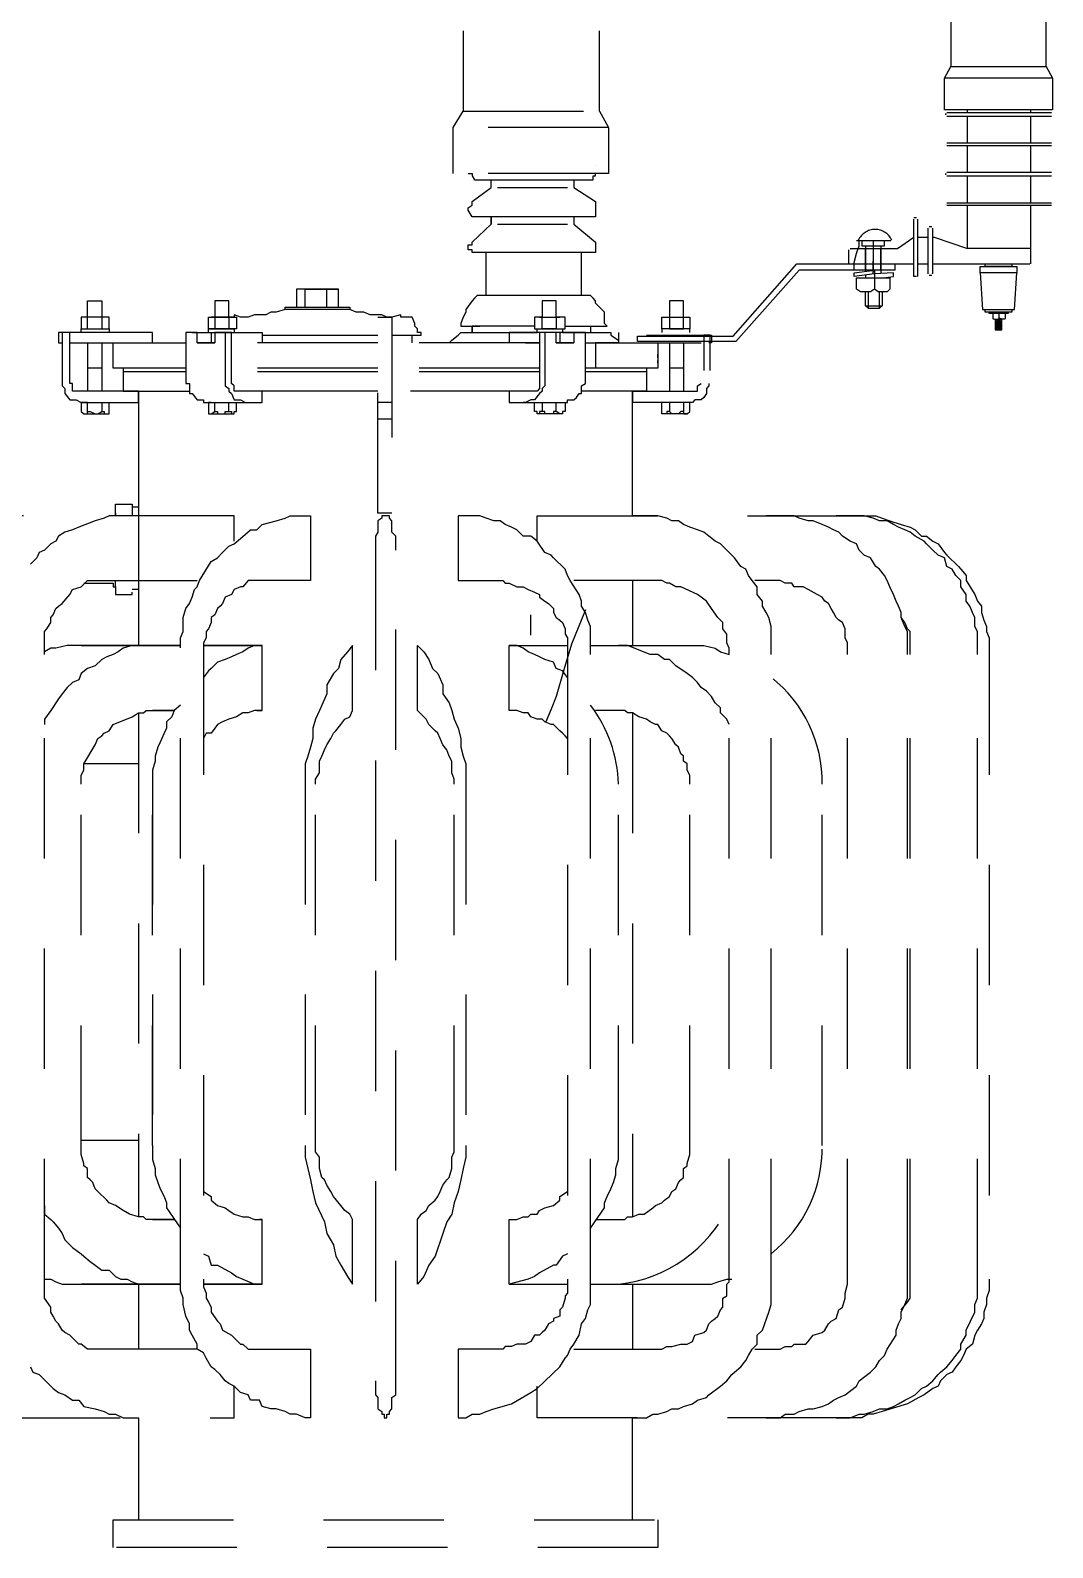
# Model space of a CAD drawing. Header units: metres. Extents: x 3162.2 to 3239.3, y 1435.1 to 1475.8.
# Drawn here: x 3188.822 to 3190.521, y 1465.13 to 1467.654 of the extents above; entities that cross this region are included whole.
import ezdxf

# ---------------------------------------------------------------- set-up
doc = ezdxf.new("R2010")
doc.units = ezdxf.units.M
doc.linetypes.add('CONTORNO_QUADRO_T', pattern=[0.35, 0.2, -0.15])
doc.layers.add('PDF29_Geometry', color=7, linetype='Continuous')

msp = doc.modelspace()

# ---------------------------------------------------------------- linework, layer by layer
at = {"layer": 'PDF29_Geometry', "linetype": 'CONTORNO_QUADRO_T', "lineweight": 25}
for points in [[(3190.3521, 1467.6869), (3190.3521, 1467.5937), (3190.5108, 1467.5937), (3190.5108, 1467.6869)], [(3189.5414, 1467.653), (3189.5414, 1467.5197), (3189.7679, 1467.5197), (3189.7679, 1467.653)], [(3190.5108, 1467.5937), (3190.5214, 1467.5747), (3190.5214, 1467.5218), (3190.3415, 1467.5218), (3190.3415, 1467.5747), (3190.3521, 1467.5937)], [(3190.5214, 1467.5747), (3190.3415, 1467.5747)], [(3189.7679, 1467.5197), (3189.7827, 1467.4921), (3189.7827, 1467.4159), (3189.5245, 1467.4159), (3189.5245, 1467.4921), (3189.5414, 1467.5197)], [(3190.3436, 1467.5133), (3190.3436, 1467.5154)], [(3190.3457, 1467.5175), (3190.5193, 1467.5175)], [(3190.3457, 1467.5154), (3190.3457, 1467.5154)], [(3190.3457, 1467.5133), (3190.3457, 1467.5133)], [(3190.3457, 1467.5112), (3190.5193, 1467.5112)], [(3190.3796, 1467.5175), (3190.3796, 1467.5218)], [(3190.3796, 1467.4667), (3190.3796, 1467.5112)], [(3190.4854, 1467.5175), (3190.4854, 1467.5218)], [(3190.4854, 1467.4667), (3190.4854, 1467.5112)], [(3189.7827, 1467.4921), (3189.5245, 1467.4921)], [(3190.3436, 1467.4646), (3190.3436, 1467.4646)], [(3190.3457, 1467.4667), (3190.5193, 1467.4667)], [(3190.3457, 1467.4646), (3190.3457, 1467.4646)], [(3190.3457, 1467.4625), (3190.5193, 1467.4625)], [(3190.3796, 1467.4181), (3190.3796, 1467.4625)], [(3190.4854, 1467.4181), (3190.4854, 1467.4625)], [(3189.7615, 1467.4286), (3189.7615, 1467.4286)], [(3189.5499, 1467.4159), (3189.5562, 1467.4159), (3189.5562, 1467.4117), (3189.5604, 1467.4054), (3189.7531, 1467.4054), (3189.7573, 1467.4054), (3189.7573, 1467.4117), (3189.7615, 1467.4117), (3189.7615, 1467.4159)], [(3189.7255, 1467.4054), (3189.7255, 1467.3927), (3189.7615, 1467.3694), (3189.7615, 1467.363), (3189.7615, 1467.3503), (3189.7615, 1467.344), (3189.7531, 1467.344), (3189.5604, 1467.344), (3189.5562, 1467.344), (3189.5499, 1467.3546), (3189.5499, 1467.3588), (3189.5562, 1467.363), (3189.5562, 1467.3694), (3189.588, 1467.3927), (3189.588, 1467.4054)], [(3190.3436, 1467.4138), (3190.3436, 1467.4159)], [(3190.3457, 1467.4181), (3190.5193, 1467.4181)], [(3190.3457, 1467.4159), (3190.3457, 1467.4159)], [(3190.3457, 1467.4138), (3190.3457, 1467.4138)], [(3190.3457, 1467.4117), (3190.5193, 1467.4117)], [(3190.3796, 1467.3673), (3190.3796, 1467.4117)], [(3190.4854, 1467.3673), (3190.4854, 1467.4117)], [(3189.5985, 1467.3927), (3189.715, 1467.3927)], [(3190.3436, 1467.3651), (3190.3436, 1467.3651)], [(3190.3457, 1467.3673), (3190.5193, 1467.3673)], [(3190.3457, 1467.3651), (3190.3457, 1467.3651)], [(3190.3457, 1467.363), (3190.5193, 1467.363)], [(3190.4854, 1467.2911), (3190.3796, 1467.2911), (3190.3796, 1467.363)], [(3190.4854, 1467.2657), (3190.4854, 1467.363)], [(3189.7255, 1467.344), (3189.7255, 1467.3313), (3189.7615, 1467.3016), (3189.7615, 1467.2889), (3189.7615, 1467.2847), (3189.7573, 1467.2847), (3189.7531, 1467.2847), (3189.5604, 1467.2847), (3189.5562, 1467.2847), (3189.5562, 1467.2889), (3189.5499, 1467.2889), (3189.5499, 1467.2974), (3189.5562, 1467.2974), (3189.5562, 1467.3016), (3189.588, 1467.3313), (3189.588, 1467.344), (3189.588, 1467.3313)], [(3189.5985, 1467.3313), (3189.715, 1467.3313)], [(3190.2949, 1467.3419), (3190.2907, 1467.3419)], [(3190.2949, 1467.2445), (3190.2907, 1467.2445), (3190.2907, 1467.3397)], [(3190.2949, 1467.3397), (3190.2949, 1467.3397)], [(3190.297, 1467.2445), (3190.297, 1467.3397)], [(3190.314, 1467.3249), (3190.314, 1467.2487)], [(3190.3203, 1467.327), (3190.3161, 1467.327)], [(3190.3161, 1467.3249), (3190.3161, 1467.3249)], [(3190.3203, 1467.3249), (3190.3203, 1467.3249)], [(3190.3224, 1467.2487), (3190.3224, 1467.3249)], [(3190.1849, 1467.2911), (3190.2632, 1467.2911), (3190.2907, 1467.3101)], [(3190.1912, 1467.2551), (3190.1912, 1467.2678), (3190.1954, 1467.2826), (3190.1997, 1467.2953), (3190.1997, 1467.3038)], [(3190.2526, 1467.3038), (3190.1954, 1467.3038)], [(3190.2039, 1467.3038), (3190.2039, 1467.2953), (3190.242, 1467.2953), (3190.242, 1467.3038)], [(3190.2103, 1467.2953), (3190.2103, 1467.253)], [(3190.223, 1467.3038), (3190.223, 1467.253)], [(3190.2357, 1467.2953), (3190.2357, 1467.2508)], [(3190.297, 1467.3101), (3190.314, 1467.3101)], [(3190.3224, 1467.3101), (3190.3245, 1467.3101), (3190.3796, 1467.2911)], [(3189.5795, 1467.2127), (3189.5795, 1467.2847)], [(3189.7382, 1467.2127), (3189.7382, 1467.2847)], [(3190.1827, 1467.2657), (3190.1827, 1467.2889)], [(3190.1849, 1467.2889), (3190.1849, 1467.2889)], [(3190.2103, 1467.2551), (3190.2103, 1467.2657), (3190.2103, 1467.2911)], [(3190.223, 1467.2487), (3190.223, 1467.2699)], [(3190.2357, 1467.2551), (3190.2357, 1467.2657), (3190.2357, 1467.2911)], [(3190.2632, 1467.2932), (3190.2632, 1467.2932)], [(3190.1849, 1467.2657), (3190.2907, 1467.2657)], [(3190.1849, 1467.2657), (3190.1849, 1467.2657)], [(3190.2103, 1467.2466), (3190.2103, 1467.2424)], [(3190.2399, 1467.2424), (3190.2568, 1467.2445), (3190.2568, 1467.2508), (3190.2251, 1467.2487), (3190.2251, 1467.2424), (3190.2251, 1467.2233)], [(3190.297, 1467.2657), (3190.314, 1467.2657)], [(3190.3161, 1467.2487), (3190.3161, 1467.2487)], [(3190.3161, 1467.2466), (3190.3203, 1467.2466)], [(3190.3203, 1467.2487), (3190.3203, 1467.2487)], [(3190.3224, 1467.2657), (3190.4833, 1467.2657)], [(3190.4007, 1467.2508), (3190.405, 1467.1895), (3190.4579, 1467.1895), (3190.4621, 1467.2508)], [(3190.4833, 1467.2657), (3190.4833, 1467.2657)], [(3189.2789, 1467.1937), (3189.2789, 1467.2233), (3189.2683, 1467.2233), (3189.2641, 1467.2233), (3189.2641, 1467.1937)], [(3189.334, 1467.1937), (3189.334, 1467.2233), (3189.3297, 1467.2233), (3189.2683, 1467.2233), (3189.2641, 1467.2233)], [(3189.2789, 1467.2233), (3189.2832, 1467.2233), (3189.2916, 1467.2233), (3189.3064, 1467.2233), (3189.3149, 1467.2233), (3189.3213, 1467.2233), (3189.3297, 1467.2233), (3189.334, 1467.2233)], [(3189.3149, 1467.1937), (3189.3149, 1467.2233)], [(3190.2949, 1467.2445), (3190.2949, 1467.2445)], [(3189.1519, 1467.1768), (3189.1519, 1467.2043), (3189.1286, 1467.2043), (3189.1286, 1467.1768), (3189.1286, 1467.1577)], [(3189.7107, 1467.1619), (3189.7806, 1467.1619), (3189.7763, 1467.1662), (3189.7763, 1467.1768), (3189.7763, 1467.1852), (3189.7721, 1467.1895), (3189.7615, 1467.2), (3189.7615, 1467.2043), (3189.7573, 1467.2085), (3189.7531, 1467.2127), (3189.5647, 1467.2127), (3189.5604, 1467.2085), (3189.5562, 1467.2043), (3189.5456, 1467.1895), (3189.5456, 1467.1852), (3189.5414, 1467.1768), (3189.5372, 1467.1662), (3189.5372, 1467.1619), (3189.5689, 1467.1619), (3189.5604, 1467.1619)], [(3190.2145, 1467.2191), (3190.2145, 1467.1916), (3190.2103, 1467.1958), (3190.2103, 1467.2191)], [(3190.2103, 1467.1958), (3190.2378, 1467.1958)], [(3190.2378, 1467.2191), (3190.2378, 1467.1958), (3190.2335, 1467.1916), (3190.2335, 1467.2191)], [(3188.9064, 1467.1514), (3188.9064, 1467.1577), (3188.917, 1467.1577), (3188.9403, 1467.1577), (3188.953, 1467.1577), (3188.953, 1467.1768), (3188.9403, 1467.1768), (3188.9403, 1467.1577)], [(3188.917, 1467.1577), (3188.917, 1467.1768), (3188.9064, 1467.1768), (3188.9064, 1467.1577), (3188.953, 1467.1577), (3188.953, 1467.1514)], [(3188.9487, 1467.1768), (3188.9106, 1467.1768)], [(3189.1181, 1467.1514), (3189.1181, 1467.1577), (3189.1181, 1467.1768), (3189.1286, 1467.1768), (3189.1519, 1467.1768), (3189.1519, 1467.1577), (3189.1286, 1467.1577), (3189.1181, 1467.1577), (3189.1604, 1467.1577), (3189.1604, 1467.1514)], [(3189.1604, 1467.1768), (3189.1223, 1467.1768)], [(3189.2451, 1467.1895), (3189.2451, 1467.1937), (3189.353, 1467.1937), (3189.353, 1467.1895), (3189.2451, 1467.1895), (3189.2302, 1467.1852), (3189.2218, 1467.1852), (3189.2133, 1467.181), (3189.1943, 1467.181), (3189.1837, 1467.1768), (3189.171, 1467.1768), (3189.1604, 1467.181), (3189.1604, 1467.1768), (3189.1519, 1467.1768), (3189.1646, 1467.1768), (3189.1646, 1467.1577), (3189.1519, 1467.1577)], [(3189.4229, 1467.1471), (3189.4715, 1467.1471), (3189.4715, 1467.1514), (3189.4652, 1467.1514), (3189.4652, 1467.1577), (3189.461, 1467.1619), (3189.461, 1467.1662), (3189.4567, 1467.1768), (3189.4525, 1467.1768), (3189.4483, 1467.1768), (3189.4377, 1467.1768), (3189.4377, 1467.181), (3189.4229, 1467.1768), (3189.4144, 1467.1768), (3189.4059, 1467.181), (3189.3869, 1467.181), (3189.3763, 1467.1852), (3189.3636, 1467.1852), (3189.353, 1467.1895)], [(3189.6959, 1467.1577), (3189.7107, 1467.1577), (3189.7107, 1467.1768), (3189.6959, 1467.1768), (3189.6959, 1467.1577), (3189.6726, 1467.1577), (3189.6726, 1467.1768), (3189.6599, 1467.1768), (3189.6599, 1467.1577), (3189.6726, 1467.1577)], [(3189.6684, 1467.1768), (3189.7023, 1467.1768)], [(3189.8758, 1467.1768), (3189.9139, 1467.1768)], [(3190.2145, 1467.1916), (3190.2335, 1467.1916)], [(3190.4261, 1467.1704), (3190.4367, 1467.1704)], [(3190.4283, 1467.1725), (3190.4346, 1467.1725)], [(3189.0016, 1467.054), (3188.9064, 1467.054), (3188.9022, 1467.054), (3188.8979, 1467.054), (3188.8916, 1467.054), (3188.8916, 1467.0582), (3188.8916, 1467.0625), (3188.8916, 1467.0667), (3188.8873, 1467.0667), (3188.8873, 1467.1514), (3188.8746, 1467.1514), (3188.8746, 1467.0667), (3188.8746, 1467.0625), (3188.8789, 1467.0582), (3188.8789, 1467.054), (3188.8789, 1467.0498), (3188.8873, 1467.0392), (3188.8916, 1467.0392), (3188.8979, 1467.0392), (3188.9064, 1467.0349), (3189.0016, 1467.0349), (3189.0016, 1467.054), (3189.0016, 1466.8466), (3188.9762, 1466.8466), (3188.9635, 1466.8466), (3188.953, 1466.8466), (3188.9445, 1466.8423), (3188.9297, 1466.8381), (3188.9022, 1466.8275), (3188.8916, 1466.8233), (3188.8789, 1466.819), (3188.8683, 1466.8127), (3188.8641, 1466.8042), (3188.8556, 1466.8), (3188.845, 1466.7894), (3188.8365, 1466.7852), (3188.8323, 1466.7767), (3188.8217, 1466.7661)], [(3188.8873, 1467.1344), (3189.0249, 1467.1344), (3189.0249, 1467.1514), (3188.8683, 1467.1514), (3188.8683, 1467.1344), (3188.8746, 1467.1344)], [(3189.0905, 1467.1514), (3189.207, 1467.1514), (3189.207, 1467.1344)], [(3189.0905, 1467.1514), (3189.0905, 1467.1514)], [(3189.1223, 1467.1514), (3189.1223, 1467.1344)], [(3189.1456, 1467.1514), (3189.1456, 1467.0667), (3189.1456, 1467.0625), (3189.1519, 1467.0582), (3189.1519, 1467.054), (3189.1562, 1467.0498), (3189.1604, 1467.0392), (3189.1646, 1467.0392), (3189.171, 1467.0392), (3189.1794, 1467.0349), (3189.1837, 1467.0349)], [(3189.207, 1467.1471), (3189.3996, 1467.1471)], [(3189.4567, 1467.1344), (3189.4567, 1467.1471)], [(3189.6218, 1467.1344), (3189.5181, 1467.1344), (3189.5223, 1467.1387), (3189.5329, 1467.1471), (3189.5372, 1467.1514), (3189.5414, 1467.1514), (3189.6599, 1467.1514), (3189.6642, 1467.1514), (3189.6642, 1467.1577), (3189.7065, 1467.1577), (3189.7065, 1467.1514), (3189.7763, 1467.1514), (3189.7806, 1467.1514), (3189.7869, 1467.1514), (3189.7869, 1467.1471), (3189.7996, 1467.1387), (3189.7996, 1467.1344), (3189.7615, 1467.1344), (3189.7615, 1467.0921)], [(3189.5562, 1467.1514), (3189.5562, 1467.1619), (3189.5562, 1467.1514)], [(3189.6599, 1467.1619), (3189.5562, 1467.1619)], [(3189.6959, 1467.1344), (3189.6959, 1467.1514), (3189.6684, 1467.1514), (3189.6684, 1467.0667), (3189.6684, 1467.0582), (3189.6642, 1467.054), (3189.6599, 1467.054), (3189.6493, 1467.054), (3189.6176, 1467.054), (3189.6176, 1467.0349), (3189.7107, 1467.0349), (3189.7107, 1467.0201), (3189.7065, 1467.0201), (3189.7065, 1467.0159), (3189.7023, 1467.0159), (3189.6959, 1467.0201), (3189.6959, 1467.0349)], [(3189.734, 1467.1514), (3189.6176, 1467.1514), (3189.6176, 1467.1344)], [(3189.6769, 1467.1514), (3189.6769, 1467.0667), (3189.6769, 1467.0625), (3189.6726, 1467.0582), (3189.6726, 1467.054), (3189.6684, 1467.0498), (3189.6599, 1467.0392), (3189.6536, 1467.0392), (3189.6451, 1467.0349), (3189.6409, 1467.0349)], [(3189.6599, 1467.1619), (3189.6599, 1467.1619)], [(3189.7023, 1467.0349), (3189.7107, 1467.0349), (3189.715, 1467.0349), (3189.715, 1467.0392), (3189.7255, 1467.0392), (3189.7298, 1467.0434), (3189.734, 1467.0498), (3189.7382, 1467.0498), (3189.7382, 1467.054), (3189.7382, 1467.0582), (3189.7382, 1467.0625), (3189.7446, 1467.0667), (3189.7446, 1467.1514), (3189.7255, 1467.1514), (3189.7255, 1467.1344)], [(3189.7023, 1467.1514), (3189.7023, 1467.1344)], [(3189.7531, 1467.1619), (3189.7531, 1467.1514)], [(3189.7996, 1467.1514), (3189.7996, 1467.1344), (3189.9372, 1467.1344)], [(3189.8462, 1467.1471), (3189.9541, 1467.1471), (3189.9541, 1467.1344), (3189.9499, 1467.1344)], [(3189.8843, 1467.1577), (3189.8716, 1467.1577), (3189.8716, 1467.1514)], [(3189.9182, 1467.1514), (3189.9182, 1467.1577), (3189.9076, 1467.1577)], [(3189.952, 1467.0879), (3189.952, 1467.1471), (3189.9414, 1467.1471), (3189.9414, 1467.0879)], [(3190.4261, 1467.1683), (3190.4367, 1467.1683)], [(3190.4261, 1467.1662), (3190.4367, 1467.1662)], [(3190.4261, 1467.1641), (3190.4367, 1467.1641)], [(3190.4367, 1467.1619), (3190.4261, 1467.1619), (3190.4367, 1467.1619)], [(3190.4261, 1467.1598), (3190.4367, 1467.1598)], [(3190.4261, 1467.1577), (3190.4367, 1467.1577)], [(3188.917, 1467.1344), (3188.917, 1467.054)], [(3188.9403, 1467.1344), (3188.9403, 1467.054)], [(3189.08, 1467.0921), (3188.9593, 1467.0921), (3188.9593, 1467.1344), (3189.08, 1467.1344)], [(3189.3996, 1467.1344), (3189.1562, 1467.1344)], [(3189.6451, 1467.1344), (3189.6684, 1467.1344), (3189.6451, 1467.1344), (3189.6684, 1467.1344), (3189.4229, 1467.1344)], [(3189.7446, 1467.1344), (3189.8652, 1467.1344), (3189.8652, 1467.0921), (3189.7446, 1467.0921)], [(3189.8652, 1467.1238), (3189.8652, 1467.0921)], [(3189.8652, 1467.1238), (3189.8652, 1467.1238)], [(3189.8843, 1467.1344), (3189.8843, 1467.054)], [(3189.9076, 1467.1344), (3189.9076, 1467.054)], [(3189.8652, 1467.109), (3189.8652, 1467.1154)], [(3189.8652, 1467.1006), (3189.8652, 1467.1048)], [(3188.9403, 1467.0921), (3188.917, 1467.0921)], [(3188.9762, 1467.0921), (3188.9762, 1467.054), (3189.0863, 1467.054)], [(3189.08, 1467.0857), (3188.9762, 1467.0857)], [(3189.3996, 1467.0921), (3189.1562, 1467.0921)], [(3189.3996, 1467.0857), (3189.1562, 1467.0857)], [(3189.6684, 1467.0921), (3189.4229, 1467.0921)], [(3189.6684, 1467.0857), (3189.4229, 1467.0857)], [(3189.8462, 1467.0921), (3189.8462, 1467.054), (3189.7382, 1467.054)], [(3189.8462, 1467.0857), (3189.7446, 1467.0857)], [(3189.9076, 1467.0921), (3189.8843, 1467.0921)], [(3189.3996, 1467.054), (3189.171, 1467.054)], [(3189.6536, 1467.054), (3189.4229, 1467.054)], [(3189.8229, 1465.1765), (3189.8229, 1465.3459), (3189.8462, 1465.3459), (3189.8568, 1465.3522), (3189.8652, 1465.3522), (3189.8801, 1465.3564), (3189.8885, 1465.3607), (3189.8991, 1465.3607), (3189.9076, 1465.3649), (3189.9224, 1465.3691), (3189.9309, 1465.3755), (3189.9457, 1465.3797), (3189.9499, 1465.384), (3189.969, 1465.3988), (3189.9795, 1465.4072), (3189.988, 1465.4178), (3189.9922, 1465.4221), (3190.0028, 1465.4305), (3190.0113, 1465.4411), (3190.0155, 1465.4496), (3190.0219, 1465.4602), (3190.0303, 1465.4686), (3190.0303, 1465.4834), (3190.0388, 1465.4919), (3190.0494, 1465.5215), (3190.0536, 1465.5342), (3190.0536, 1465.5448), (3190.0536, 1465.5575), (3190.0536, 1465.5766), (3190.0536, 1466.6158), (3190.0536, 1466.6434), (3190.0536, 1466.6539), (3190.0536, 1466.6624), (3190.0494, 1466.6772), (3190.0452, 1466.6857), (3190.0388, 1466.6963), (3190.0388, 1466.7047), (3190.0303, 1466.7153), (3190.0303, 1466.728), (3190.0219, 1466.7386), (3190.0155, 1466.7471), (3190.0113, 1466.7577), (3190.0028, 1466.7619), (3189.9922, 1466.7767), (3189.988, 1466.7809), (3189.9795, 1466.7894), (3189.969, 1466.8), (3189.9605, 1466.8042), (3189.9499, 1466.8127), (3189.9414, 1466.819), (3189.9309, 1466.8233), (3189.9182, 1466.8275), (3189.9076, 1466.8317), (3189.8991, 1466.8381), (3189.8885, 1466.8381), (3189.8801, 1466.8423), (3189.8652, 1466.8466), (3189.8568, 1466.8466), (3189.8462, 1466.8466), (3189.8229, 1466.8466), (3189.8229, 1467.054), (3189.9182, 1467.054), (3189.9224, 1467.054), (3189.9266, 1467.054), (3189.9309, 1467.054), (3189.9309, 1467.0582), (3189.9309, 1467.0625), (3189.9372, 1467.0667)], [(3189.9499, 1467.0667), (3189.9499, 1467.0625), (3189.9457, 1467.0582), (3189.9457, 1467.054), (3189.9457, 1467.0498), (3189.9414, 1467.0434), (3189.9372, 1467.0392), (3189.9309, 1467.0392), (3189.9266, 1467.0392), (3189.9224, 1467.0349), (3189.9182, 1467.0349), (3189.9076, 1467.0349), (3189.9076, 1467.0201), (3189.9076, 1467.0159), (3189.9139, 1467.0159), (3189.9182, 1467.0201), (3189.9182, 1467.0349), (3189.8229, 1467.0349)], [(3189.8229, 1467.0349), (3189.8229, 1467.054), (3189.8229, 1467.0349)], [(3188.917, 1467.0201), (3188.9212, 1467.0201), (3188.9297, 1467.0159), (3188.9339, 1467.0159), (3188.9403, 1467.0201), (3188.9445, 1467.0201), (3188.9445, 1467.0159), (3188.953, 1467.0159), (3188.953, 1467.0201), (3188.953, 1467.0349)], [(3188.9403, 1467.0349), (3188.9403, 1467.0201)], [(3189.1223, 1467.0349), (3189.1181, 1467.0349), (3189.1181, 1467.0201), (3189.1181, 1467.0159), (3189.1223, 1467.0159), (3189.1286, 1467.0201), (3189.1286, 1467.0349)], [(3189.1286, 1467.0201), (3189.1329, 1467.0201), (3189.1329, 1467.0159), (3189.1456, 1467.0159), (3189.1456, 1467.0201), (3189.1519, 1467.0201), (3189.1519, 1467.0349)], [(3189.1519, 1467.0201), (3189.1562, 1467.0201), (3189.1562, 1467.0159), (3189.1604, 1467.0159), (3189.1604, 1467.0201), (3189.1646, 1467.0201), (3189.1646, 1467.0349)], [(3189.4229, 1467.0349), (3189.3996, 1467.0349)], [(3189.6726, 1467.0349), (3189.6726, 1467.0201), (3189.6684, 1467.0201), (3189.6684, 1467.0159), (3189.6642, 1467.0159), (3189.6642, 1467.0201), (3189.6599, 1467.0201), (3189.6599, 1467.0349)], [(3189.6959, 1467.0201), (3189.6917, 1467.0201), (3189.6917, 1467.0159), (3189.6769, 1467.0159), (3189.6769, 1467.0201), (3189.6726, 1467.0201)], [(3189.8843, 1467.0349), (3189.8843, 1467.0201), (3189.8801, 1467.0201), (3189.8801, 1467.0159), (3189.8716, 1467.0159), (3189.8716, 1467.0201), (3189.8716, 1467.0349)], [(3189.9076, 1467.0201), (3189.9033, 1467.0201), (3189.8991, 1467.0159), (3189.8885, 1467.0159), (3189.8843, 1467.0201)], [(3188.9106, 1467.0159), (3188.9487, 1467.0159)], [(3189.1223, 1467.0159), (3189.1604, 1467.0159)], [(3189.4229, 1467.0074), (3189.3996, 1467.0074)], [(3189.7023, 1467.0159), (3189.6684, 1467.0159)], [(3189.9139, 1467.0159), (3189.8758, 1467.0159)], [(3189.1604, 1466.8042), (3189.1604, 1466.8466), (3188.7709, 1466.8466)], [(3189.0016, 1466.8466), (3189.0016, 1466.7386), (3189.0016, 1466.6307), (3188.9911, 1466.6307), (3188.9762, 1466.6264), (3188.9678, 1466.6201), (3188.9593, 1466.6158), (3188.9487, 1466.6116), (3188.9403, 1466.6074), (3188.9297, 1466.5968), (3188.917, 1466.5926), (3188.9064, 1466.5841), (3188.9022, 1466.5735), (3188.8916, 1466.5693), (3188.8831, 1466.5608), (3188.8746, 1466.5502), (3188.8683, 1466.5418), (3188.8556, 1466.5227), (3188.845, 1466.5079), (3188.845, 1466.4994)], [(3188.9635, 1466.8508), (3188.9635, 1466.8466), (3188.9635, 1466.8614), (3188.9635, 1466.8656), (3188.9911, 1466.8656), (3188.9911, 1466.8614), (3188.9911, 1466.8466)], [(3188.9911, 1466.8614), (3189.0016, 1466.8614), (3189.0016, 1466.7238), (3188.9911, 1466.7238)], [(3189.6642, 1466.8042), (3189.6642, 1466.8466), (3190.1849, 1466.8466), (3190.2081, 1466.8466), (3190.2187, 1466.8466), (3190.2272, 1466.8466), (3190.2378, 1466.8423), (3190.2505, 1466.8381), (3190.2695, 1466.8317), (3190.2843, 1466.8275), (3190.2928, 1466.8233), (3190.3034, 1466.8127), (3190.3118, 1466.8127), (3190.3224, 1466.8042), (3190.3309, 1466.8), (3190.3415, 1466.7852), (3190.3457, 1466.7809), (3190.3648, 1466.7619), (3190.369, 1466.7577), (3190.3775, 1466.7471), (3190.3775, 1466.7386), (3190.3923, 1466.7153), (3190.3965, 1466.7047), (3190.4029, 1466.6963), (3190.4029, 1466.6857), (3190.4071, 1466.673), (3190.4113, 1466.6624), (3190.4113, 1466.6539), (3190.4156, 1466.6434), (3190.4156, 1466.6158), (3190.4156, 1465.5766), (3190.4156, 1465.5575), (3190.4113, 1465.5448), (3190.4113, 1465.5342), (3190.4071, 1465.5215), (3190.4071, 1465.511), (3190.4029, 1465.5025), (3190.3965, 1465.4919), (3190.3923, 1465.4834), (3190.388, 1465.4686), (3190.3775, 1465.4602), (3190.3732, 1465.4496), (3190.369, 1465.4411), (3190.3605, 1465.4305), (3190.3542, 1465.4221), (3190.3457, 1465.4178), (3190.3351, 1465.4072), (3190.3309, 1465.3988), (3190.3224, 1465.3945), (3190.3076, 1465.384), (3190.2991, 1465.3797), (3190.2801, 1465.3691), (3190.2378, 1465.3564), (3190.223, 1465.3522), (3190.2145, 1465.3522), (3190.2039, 1465.3459), (3190.1806, 1465.3459), (3189.6642, 1465.3459), (3189.6642, 1465.3988)], [(3190.0452, 1465.3459), (3190.0684, 1465.3459), (3190.0769, 1465.3522), (3190.0917, 1465.3522), (3190.1002, 1465.3564), (3190.115, 1465.3607), (3190.1235, 1465.3607), (3190.1383, 1465.3649), (3190.1489, 1465.3691), (3190.1573, 1465.3755), (3190.1658, 1465.3797), (3190.1764, 1465.384), (3190.1954, 1465.3988), (3190.1997, 1465.4072), (3190.2187, 1465.4221), (3190.2272, 1465.4305), (3190.2335, 1465.4411), (3190.242, 1465.4496), (3190.2462, 1465.4602), (3190.261, 1465.4834), (3190.261, 1465.4919), (3190.2653, 1465.5025), (3190.2695, 1465.511), (3190.2695, 1465.5215), (3190.2759, 1465.5342), (3190.2801, 1465.5448), (3190.2801, 1465.5766), (3190.2801, 1466.6158), (3190.2801, 1466.6539), (3190.2759, 1466.6624), (3190.2695, 1466.6772), (3190.2695, 1466.6857), (3190.2653, 1466.6963), (3190.261, 1466.7047), (3190.2568, 1466.7153), (3190.2505, 1466.728), (3190.2462, 1466.7386), (3190.242, 1466.7471), (3190.2335, 1466.7577), (3190.2272, 1466.7619), (3190.2187, 1466.7767), (3190.2081, 1466.7809), (3190.1997, 1466.7894), (3190.1954, 1466.8), (3190.1849, 1466.8042), (3190.1722, 1466.8127), (3190.1658, 1466.819), (3190.1573, 1466.8233), (3190.1489, 1466.8275), (3190.1383, 1466.8317), (3190.1235, 1466.8381), (3190.115, 1466.8381), (3190.1002, 1466.8423), (3190.0917, 1466.8466), (3190.0769, 1466.8466), (3190.0684, 1466.8466), (3190.0452, 1466.8466)], [(3190.0536, 1466.8466), (3190.0536, 1466.8466)], [(3190.1616, 1465.3459), (3190.1849, 1465.3459), (3190.1997, 1465.3522), (3190.2081, 1465.3522), (3190.223, 1465.3564), (3190.2335, 1465.3607), (3190.2462, 1465.3607), (3190.2568, 1465.3649), (3190.2653, 1465.3691), (3190.2759, 1465.3755), (3190.2843, 1465.3797), (3190.2928, 1465.384), (3190.3034, 1465.3945), (3190.3118, 1465.3988), (3190.3224, 1465.4072), (3190.3309, 1465.4178), (3190.3351, 1465.4221), (3190.3457, 1465.4305), (3190.3542, 1465.4411), (3190.3605, 1465.4496), (3190.369, 1465.4602), (3190.369, 1465.4686), (3190.3775, 1465.4834), (3190.3775, 1465.4919), (3190.3923, 1465.5215), (3190.3923, 1465.5342), (3190.3965, 1465.5448), (3190.3965, 1465.5766), (3190.3965, 1466.6158), (3190.3965, 1466.6539), (3190.3923, 1466.6624), (3190.3923, 1466.6772), (3190.388, 1466.6857), (3190.3838, 1466.6963), (3190.3775, 1466.7047), (3190.3775, 1466.7153), (3190.369, 1466.728), (3190.369, 1466.7386), (3190.3605, 1466.7471), (3190.3542, 1466.7577), (3190.3457, 1466.7619), (3190.3415, 1466.7767), (3190.3309, 1466.7809), (3190.3224, 1466.7894), (3190.3118, 1466.8), (3190.3076, 1466.8042), (3190.2928, 1466.8127), (3190.2843, 1466.819), (3190.2759, 1466.8233), (3190.2653, 1466.8275), (3190.2568, 1466.8317), (3190.2462, 1466.8381), (3190.2335, 1466.8381), (3190.223, 1466.8423), (3190.2081, 1466.8466), (3190.1997, 1466.8466), (3190.1849, 1466.8466), (3190.1616, 1466.8466)], [(3188.845, 1465.5766), (3188.845, 1466.6158), (3188.845, 1466.6349), (3188.845, 1466.6434), (3188.845, 1466.6539), (3188.8492, 1466.6582), (3188.8556, 1466.6688), (3188.8556, 1466.6772), (3188.8598, 1466.6815), (3188.8641, 1466.692), (3188.8683, 1466.6963), (3188.8746, 1466.7005), (3188.8873, 1466.7153), (3188.8916, 1466.7238), (3188.9064, 1466.728), (3188.917, 1466.7386), (3189.099, 1466.7386)], [(3188.9106, 1466.7344), (3188.9593, 1466.7344), (3188.9593, 1466.728), (3188.9635, 1466.728), (3188.9635, 1466.7196), (3188.9635, 1466.7153), (3188.9911, 1466.7153), (3188.9911, 1466.7196)], [(3188.9635, 1466.728), (3188.9635, 1466.7386)], [(3189.7531, 1466.6307), (3189.9182, 1466.6307), (3189.9414, 1466.6307), (3189.9605, 1466.6264), (3189.969, 1466.6201), (3189.9838, 1466.6158), (3189.9838, 1466.6264), (3189.9795, 1466.6349), (3189.9795, 1466.6434), (3189.9795, 1466.6497), (3189.9732, 1466.6582), (3189.9732, 1466.6688), (3189.969, 1466.673), (3189.9647, 1466.6772), (3189.9541, 1466.692), (3189.9457, 1466.7047), (3189.9372, 1466.7111), (3189.9309, 1466.7153), (3189.9033, 1466.728), (3189.8949, 1466.728), (3189.8843, 1466.7344), (3189.8801, 1466.7344), (3189.8716, 1466.7386), (3189.7255, 1466.7386)], [(3189.8229, 1466.7386), (3189.8229, 1466.6307)], [(3190.0261, 1465.4602), (3190.0684, 1465.4602), (3190.0769, 1465.4644), (3190.0875, 1465.4644), (3190.0917, 1465.4686), (3190.1002, 1465.4686), (3190.1108, 1465.4686), (3190.115, 1465.4729), (3190.1235, 1465.4834), (3190.1383, 1465.4877), (3190.1425, 1465.4919), (3190.1489, 1465.5025), (3190.1531, 1465.5067), (3190.1616, 1465.511), (3190.1658, 1465.5258), (3190.1722, 1465.53), (3190.1764, 1465.5448), (3190.1764, 1465.5491), (3190.1764, 1465.5533), (3190.1806, 1465.5681), (3190.1806, 1465.5766), (3190.1806, 1466.6158), (3190.1806, 1466.6349), (3190.1764, 1466.6434), (3190.1764, 1466.6497), (3190.1764, 1466.6582), (3190.1722, 1466.6688), (3190.1658, 1466.673), (3190.1616, 1466.6772), (3190.1573, 1466.6857), (3190.1531, 1466.692), (3190.1489, 1466.7005), (3190.1425, 1466.7047), (3190.1383, 1466.7111), (3190.1298, 1466.7153), (3190.115, 1466.7238), (3190.1065, 1466.728), (3190.1002, 1466.728), (3190.0917, 1466.728), (3190.0875, 1466.7344), (3190.0769, 1466.7344), (3190.0684, 1466.7386), (3190.0261, 1466.7386)], [(3189.7446, 1466.6899), (3189.7213, 1466.6328), (3189.7086, 1466.5904), (3189.6959, 1466.546), (3189.6874, 1466.5248), (3189.679, 1466.5037)], [(3189.6536, 1466.6476), (3189.6536, 1466.6815)], [(3190.2695, 1465.5258), (3190.2801, 1465.5385), (3190.2843, 1465.5448), (3190.2843, 1465.5533), (3190.2843, 1465.5766), (3190.2843, 1466.6158), (3190.2843, 1466.6434), (3190.2843, 1466.6539), (3190.2801, 1466.6582), (3190.2759, 1466.6688), (3190.2695, 1466.6772)], [(3188.9064, 1466.6307), (3188.8831, 1466.6307), (3188.8641, 1466.6264), (3188.8556, 1466.6264), (3188.845, 1466.6201)], [(3189.0715, 1466.6307), (3188.9064, 1466.6307), (3189.0715, 1466.6307)], [(3189.207, 1466.5227), (3189.207, 1466.6307), (3189.1096, 1466.6307), (3189.207, 1466.6307), (3189.1943, 1466.6307), (3189.1837, 1466.6264), (3189.1752, 1466.6201), (3189.1646, 1466.6158), (3189.1562, 1466.6116), (3189.1456, 1466.6074), (3189.1329, 1466.6031), (3189.1223, 1466.5926), (3189.1181, 1466.5883), (3189.1096, 1466.5777)], [(3189.715, 1466.4761), (3189.7107, 1466.4804), (3189.7065, 1466.4846), (3189.7023, 1466.4888), (3189.6917, 1466.4994), (3189.6874, 1466.4994), (3189.6769, 1466.5037), (3189.6726, 1466.5079), (3189.6642, 1466.5079), (3189.6536, 1466.5121), (3189.6493, 1466.5185), (3189.6409, 1466.5185), (3189.6303, 1466.5227), (3189.6261, 1466.5227), (3189.6176, 1466.5227), (3189.6176, 1466.6307)], [(3189.715, 1466.5777), (3189.7065, 1466.5883), (3189.6959, 1466.5926), (3189.6917, 1466.6031), (3189.6769, 1466.6074), (3189.6684, 1466.6116), (3189.6599, 1466.6158), (3189.6493, 1466.6201), (3189.6409, 1466.6264), (3189.6303, 1466.6307), (3189.6176, 1466.6307), (3189.715, 1466.6307)], [(3189.7255, 1465.4602), (3189.8716, 1465.4602), (3189.8801, 1465.4644), (3189.8885, 1465.4644), (3189.9033, 1465.4686), (3189.9139, 1465.4686), (3189.9224, 1465.4729), (3189.9266, 1465.4834), (3189.9414, 1465.4877), (3189.9457, 1465.4919), (3189.9499, 1465.5025), (3189.9541, 1465.5067), (3189.9605, 1465.511), (3189.9647, 1465.5152), (3189.969, 1465.5258), (3189.9732, 1465.53), (3189.9732, 1465.5448), (3189.9795, 1465.5491), (3189.9795, 1465.5533), (3189.9795, 1465.5681), (3189.9838, 1465.5723), (3189.9838, 1465.5766), (3189.9838, 1466.6158)], [(3189.9838, 1466.4994), (3189.9795, 1466.5079), (3189.969, 1466.5185), (3189.969, 1466.5269), (3189.9605, 1466.5354), (3189.9541, 1466.546), (3189.9457, 1466.5545), (3189.9372, 1466.5608), (3189.9309, 1466.5693), (3189.9224, 1466.5777), (3189.9139, 1466.5841), (3189.8949, 1466.5968), (3189.8843, 1466.6074), (3189.8758, 1466.6074), (3189.8652, 1466.6158), (3189.8525, 1466.6158), (3189.8144, 1466.6307), (3189.7996, 1466.6307)], [(3189.0249, 1465.6761), (3189.0609, 1465.6761), (3189.0249, 1465.6761), (3189.0143, 1465.6761), (3189.0101, 1465.6803), (3189.0016, 1465.6803), (3188.9868, 1465.6845), (3188.9762, 1465.6909), (3188.9635, 1465.6993), (3188.953, 1465.7036), (3188.9487, 1465.7078), (3188.9339, 1465.7226), (3188.9297, 1465.7269), (3188.9254, 1465.7374), (3188.9212, 1465.7417), (3188.917, 1465.7459), (3188.917, 1465.7607), (3188.9106, 1465.765), (3188.9106, 1465.7692), (3188.9064, 1465.784), (3188.9064, 1465.7988), (3188.9064, 1466.3999), (3188.9064, 1466.4148), (3188.9106, 1466.4232), (3188.9106, 1466.4338), (3188.9297, 1466.4656), (3188.9339, 1466.4761), (3188.9403, 1466.4804), (3188.9445, 1466.4846), (3188.953, 1466.4888), (3188.9593, 1466.4994), (3188.9911, 1466.5121), (3189.0016, 1466.5185), (3189.0101, 1466.5185), (3189.0143, 1466.5227), (3189.0249, 1466.5227), (3189.0609, 1466.5227), (3189.0249, 1466.5227)], [(3189.0016, 1466.5185), (3189.0016, 1465.6803)], [(3189.0715, 1466.5312), (3189.0609, 1466.5227), (3189.0567, 1466.5121), (3189.0482, 1466.5037), (3189.0482, 1466.4931), (3189.044, 1466.4846), (3189.0376, 1466.4698), (3189.0334, 1466.4613), (3189.0292, 1466.4465), (3189.0292, 1466.438), (3189.0249, 1466.4232), (3189.0249, 1466.3999)], [(3189.1985, 1466.5227), (3189.207, 1466.5227), (3189.1985, 1466.5227), (3189.1943, 1466.5227), (3189.1837, 1466.5185), (3189.1752, 1466.5185), (3189.1646, 1466.5121), (3189.1519, 1466.5079), (3189.1413, 1466.5037), (3189.1329, 1466.4994), (3189.1286, 1466.4931), (3189.1223, 1466.4846), (3189.1138, 1466.4846), (3189.1096, 1466.4761)], [(3189.7615, 1465.6761), (3189.7996, 1465.6761), (3189.8102, 1465.6761), (3189.8144, 1465.6803), (3189.8229, 1465.6803), (3189.8335, 1465.6845), (3189.842, 1465.6845), (3189.8568, 1465.6951), (3189.861, 1465.6993), (3189.8716, 1465.7036), (3189.8758, 1465.7078), (3189.8843, 1465.7142), (3189.8885, 1465.7226), (3189.8949, 1465.7269), (3189.8991, 1465.7374), (3189.9033, 1465.7417), (3189.9076, 1465.7459), (3189.9076, 1465.7607), (3189.9139, 1465.765), (3189.9139, 1465.7692), (3189.9182, 1465.784), (3189.9182, 1465.7988), (3189.9182, 1466.3999), (3189.9182, 1466.4148), (3189.9139, 1466.4232), (3189.9139, 1466.4338), (3189.9076, 1466.438), (3189.9076, 1466.4465), (3189.9033, 1466.4507), (3189.8991, 1466.4613), (3189.8949, 1466.4656), (3189.8885, 1466.4761), (3189.8843, 1466.4804), (3189.8801, 1466.4846), (3189.8716, 1466.4888), (3189.8652, 1466.4994), (3189.861, 1466.4994), (3189.8525, 1466.5037), (3189.8462, 1466.5079), (3189.8335, 1466.5121), (3189.8229, 1466.5185), (3189.8144, 1466.5185), (3189.8102, 1466.5227), (3189.7996, 1466.5227), (3189.7615, 1466.5227)], [(3189.8229, 1466.5185), (3189.8229, 1465.6803)], [(3189.0016, 1466.4338), (3188.9106, 1466.4338)], [(3189.0249, 1466.3999), (3189.0249, 1465.7988), (3189.0249, 1466.3999)], [(3189.0016, 1465.8073), (3188.9064, 1465.8073)], [(3189.0249, 1465.7988), (3189.0249, 1465.7755), (3189.0292, 1465.7607), (3189.0292, 1465.7501), (3189.0334, 1465.7374), (3189.0376, 1465.7269), (3189.044, 1465.7142), (3189.0482, 1465.7036), (3189.0482, 1465.6951), (3189.0715, 1465.6612)], [(3189.1096, 1465.7226), (3189.1223, 1465.7142), (3189.1223, 1465.7078), (3189.1329, 1465.6993), (3189.1456, 1465.6951), (3189.1519, 1465.6909), (3189.1604, 1465.6845), (3189.1752, 1465.6803), (3189.1837, 1465.6803), (3189.1943, 1465.6761), (3189.2027, 1465.6761), (3189.207, 1465.6761), (3189.2027, 1465.6761)], [(3189.715, 1465.6189), (3189.7065, 1465.6147), (3189.6959, 1465.5999), (3189.6917, 1465.5999), (3189.6684, 1465.5872), (3189.6599, 1465.5808), (3189.6493, 1465.5766), (3189.6176, 1465.5681), (3189.6176, 1465.6761), (3189.6218, 1465.6761), (3189.6303, 1465.6761), (3189.6409, 1465.6803), (3189.6493, 1465.6803), (3189.6536, 1465.6845), (3189.6642, 1465.6845), (3189.6684, 1465.6909), (3189.6769, 1465.6951), (3189.6917, 1465.6993), (3189.7023, 1465.7078), (3189.7023, 1465.7142), (3189.715, 1465.7226)], [(3188.845, 1465.6993), (3188.845, 1465.6845), (3188.8556, 1465.6761), (3188.8598, 1465.6718), (3188.8683, 1465.6612), (3188.8746, 1465.6528), (3188.8789, 1465.6422), (3188.8873, 1465.6337), (3188.8916, 1465.6295), (3188.9064, 1465.6189), (3188.9106, 1465.6147), (3188.9212, 1465.6062), (3188.9297, 1465.5999), (3188.9403, 1465.5914), (3188.953, 1465.5914), (3188.9635, 1465.5808), (3188.972, 1465.5766), (3188.9826, 1465.5766), (3188.9911, 1465.5723), (3189.0016, 1465.5681), (3189.0143, 1465.5681), (3189.0249, 1465.5681)], [(3189.1096, 1465.6189), (3189.1181, 1465.6147), (3189.1223, 1465.5999), (3189.1329, 1465.5999), (3189.1562, 1465.5872), (3189.1646, 1465.5808), (3189.1752, 1465.5766), (3189.1943, 1465.5681), (3189.207, 1465.5681), (3189.207, 1465.6761)], [(3189.099, 1465.4602), (3188.917, 1465.4602), (3188.9064, 1465.4686), (3188.9022, 1465.4686), (3188.8916, 1465.4792), (3188.8873, 1465.4834), (3188.8789, 1465.4877), (3188.8746, 1465.4919), (3188.8683, 1465.5025), (3188.8641, 1465.5067), (3188.8598, 1465.5152), (3188.8556, 1465.5215), (3188.8556, 1465.53), (3188.845, 1465.5448), (3188.845, 1465.5533), (3188.845, 1465.5639), (3188.845, 1465.5766), (3188.8556, 1465.5766), (3188.8641, 1465.5723), (3188.8746, 1465.5681), (3188.8831, 1465.5681), (3188.9064, 1465.5681), (3189.0715, 1465.5681), (3188.9064, 1465.5681)], [(3189.0016, 1465.5681), (3189.0016, 1465.4602)], [(3189.207, 1465.5681), (3189.1096, 1465.5681), (3189.207, 1465.5681)], [(3189.6176, 1465.5681), (3189.715, 1465.5681)], [(3189.7531, 1465.5681), (3189.9182, 1465.5681), (3189.9309, 1465.5681), (3189.9414, 1465.5681), (3189.9541, 1465.5681), (3189.9647, 1465.5723), (3189.9795, 1465.5766), (3189.988, 1465.5766)], [(3189.8229, 1465.5681), (3189.8229, 1465.4602)], [(3188.8217, 1465.4305), (3188.826, 1465.4221), (3188.8365, 1465.4178), (3188.8598, 1465.3945), (3188.8683, 1465.3882), (3188.8789, 1465.384), (3188.8916, 1465.3755), (3188.9022, 1465.3755), (3188.9106, 1465.3649), (3188.9297, 1465.3607), (3188.9445, 1465.3564), (3188.953, 1465.3522), (3188.9635, 1465.3522), (3188.9762, 1465.3459), (3189.0016, 1465.3459), (3189.0016, 1465.1765)], [(3188.7709, 1465.3459), (3189.1604, 1465.3459), (3189.1604, 1465.3988)], [(3190.0536, 1465.3459), (3190.0536, 1465.3459)], [(3190.1806, 1465.3459), (3190.1806, 1465.3459)]]:
    msp.add_lwpolyline(points, dxfattribs=at)
for points in [[(3190.2589, 1467.2551), (3190.1002, 1467.2551), (3189.9944, 1467.1365), (3189.8314, 1467.1365), (3189.8314, 1467.145), (3189.9901, 1467.145), (3190.096, 1467.2657), (3190.2589, 1467.2657)], [(3190.1912, 1467.2445), (3190.1912, 1467.2508), (3190.2251, 1467.2551), (3190.2251, 1467.2487)], [(3190.4621, 1467.2614), (3190.4621, 1467.2508), (3190.4007, 1467.2508), (3190.4007, 1467.2614)], [(3190.4092, 1467.2657), (3190.4537, 1467.2657), (3190.4537, 1467.2614), (3190.4092, 1467.2614)], [(3190.1954, 1467.2233), (3190.1954, 1467.2424), (3190.2505, 1467.2424), (3190.2505, 1467.2233), (3190.2462, 1467.2191), (3190.2314, 1467.2191), (3190.2251, 1467.2233), (3190.2187, 1467.2191), (3190.2018, 1467.2191)], [(3188.9403, 1467.1768), (3188.917, 1467.1768), (3188.917, 1467.2043), (3188.9403, 1467.2043)], [(3189.6959, 1467.1768), (3189.6959, 1467.2043), (3189.6726, 1467.2043), (3189.6726, 1467.1768)], [(3189.9076, 1467.1768), (3189.9076, 1467.2043), (3189.8843, 1467.2043), (3189.8843, 1467.1768)], [(3189.3996, 1467.1768), (3189.4229, 1467.1768), (3189.4229, 1466.8508), (3189.3996, 1466.8508)], [(3189.8843, 1467.1577), (3189.9076, 1467.1577), (3189.9076, 1467.1768), (3189.9182, 1467.1768), (3189.9182, 1467.1577), (3189.8716, 1467.1577), (3189.8716, 1467.1768), (3189.8843, 1467.1768)], [(3190.4092, 1467.1895), (3190.4537, 1467.1895), (3190.4537, 1467.1852), (3190.4092, 1467.1852)], [(3190.4473, 1467.1831), (3190.4156, 1467.1831), (3190.4156, 1467.1852), (3190.4473, 1467.1852)], [(3190.4367, 1467.1725), (3190.4261, 1467.1725), (3190.4261, 1467.1556), (3190.4367, 1467.1556)], [(3189.099, 1467.1344), (3189.099, 1467.1514), (3189.08, 1467.1514), (3189.08, 1467.0667), (3189.0863, 1467.0667), (3189.0863, 1467.0582), (3189.0863, 1467.054), (3189.0863, 1467.0498), (3189.0905, 1467.0498), (3189.099, 1467.0392), (3189.1096, 1467.0392), (3189.1096, 1467.0349), (3189.1138, 1467.0349), (3189.207, 1467.0349), (3189.207, 1467.054), (3189.1752, 1467.054), (3189.1646, 1467.054), (3189.1604, 1467.054), (3189.1604, 1467.0582), (3189.1604, 1467.0625), (3189.1562, 1467.0667), (3189.1562, 1467.1514), (3189.1286, 1467.1514), (3189.1286, 1467.1344), (3189.099, 1467.1344), (3189.1286, 1467.1344)], [(3189.6959, 1467.1344), (3189.7255, 1467.1344), (3189.6959, 1467.1344), (3189.7255, 1467.1344)], [(3188.917, 1467.0349), (3188.9064, 1467.0349), (3188.9064, 1467.0201), (3188.9106, 1467.0159), (3188.917, 1467.0159), (3188.917, 1467.0201)], [(3189.1096, 1466.6158), (3189.1096, 1465.5766), (3189.1096, 1465.5639), (3189.1138, 1465.5533), (3189.1138, 1465.5448), (3189.1181, 1465.5385), (3189.1223, 1465.53), (3189.1223, 1465.5215), (3189.1329, 1465.5067), (3189.1371, 1465.5025), (3189.1413, 1465.4919), (3189.1562, 1465.4834), (3189.1604, 1465.4792), (3189.171, 1465.4686), (3189.1752, 1465.4686), (3189.1837, 1465.4602), (3189.2874, 1465.4602), (3189.2874, 1465.3459), (3189.2789, 1465.3459), (3189.2641, 1465.3522), (3189.2535, 1465.3522), (3189.2451, 1465.3564), (3189.2302, 1465.3607), (3189.2218, 1465.3607), (3189.207, 1465.3649), (3189.2027, 1465.3755), (3189.1879, 1465.3755), (3189.1837, 1465.384), (3189.171, 1465.3882), (3189.1604, 1465.3988), (3189.1519, 1465.403), (3189.1456, 1465.4072), (3189.1371, 1465.4178), (3189.1286, 1465.4263), (3189.1223, 1465.4305), (3189.1138, 1465.4453), (3189.1096, 1465.4538), (3189.099, 1465.4602), (3189.099, 1465.4686), (3189.0905, 1465.4834), (3189.0863, 1465.4919), (3189.0863, 1465.5025), (3189.08, 1465.5152), (3189.0757, 1465.5342), (3189.0757, 1465.5448), (3189.0715, 1465.5575), (3189.0715, 1465.5766), (3189.0715, 1466.6307), (3189.0715, 1466.6434), (3189.0757, 1466.6539), (3189.0757, 1466.6688), (3189.0757, 1466.6772), (3189.08, 1466.692), (3189.0863, 1466.7005), (3189.0905, 1466.7111), (3189.0948, 1466.7238), (3189.099, 1466.728), (3189.1032, 1466.7386), (3189.1223, 1466.7704), (3189.1329, 1466.7767), (3189.1413, 1466.7852), (3189.1519, 1466.7958), (3189.1604, 1466.8), (3189.171, 1466.8085), (3189.1879, 1466.8233), (3189.1985, 1466.8233), (3189.207, 1466.8317), (3189.2302, 1466.8381), (3189.2451, 1466.8423), (3189.2535, 1466.8466), (3189.2641, 1466.8466), (3189.2789, 1466.8466), (3189.2874, 1466.8466), (3189.2874, 1466.7386), (3189.1837, 1466.7386), (3189.1752, 1466.728), (3189.171, 1466.728), (3189.1604, 1466.7238), (3189.1562, 1466.7153), (3189.1456, 1466.7111), (3189.1413, 1466.7005), (3189.1371, 1466.6963), (3189.1329, 1466.692), (3189.1286, 1466.6815), (3189.1223, 1466.6772), (3189.1223, 1466.6688), (3189.1181, 1466.6582), (3189.1138, 1466.6539), (3189.1138, 1466.6434), (3189.1096, 1466.6349)], [(3189.4292, 1466.7894), (3189.4292, 1466.8127), (3189.4229, 1466.819), (3189.4229, 1466.8317), (3189.4229, 1466.8381), (3189.4186, 1466.8423), (3189.4186, 1466.8466), (3189.4144, 1466.8466), (3189.4102, 1466.8466), (3189.4059, 1466.8466), (3189.4059, 1466.8423), (3189.3996, 1466.8381), (3189.3996, 1466.8317), (3189.3996, 1466.819), (3189.3953, 1466.8127), (3189.3953, 1466.7894), (3189.3953, 1465.4072), (3189.3953, 1465.384), (3189.3996, 1465.3797), (3189.3996, 1465.3649), (3189.3996, 1465.3607), (3189.4059, 1465.3564), (3189.4059, 1465.3522), (3189.4102, 1465.3522), (3189.4102, 1465.3459), (3189.4144, 1465.3459), (3189.4144, 1465.3522), (3189.4186, 1465.3522), (3189.4186, 1465.3564), (3189.4229, 1465.3607), (3189.4229, 1465.3649), (3189.4229, 1465.3797), (3189.4292, 1465.384), (3189.4292, 1465.4072)], [(3189.5329, 1465.4602), (3189.5329, 1465.3459), (3189.5456, 1465.3459), (3189.5562, 1465.3522), (3189.5689, 1465.3522), (3189.5795, 1465.3564), (3189.5922, 1465.3607), (3189.6218, 1465.3691), (3189.6536, 1465.3882), (3189.6642, 1465.3945), (3189.7023, 1465.4305), (3189.7107, 1465.4453), (3189.715, 1465.4496), (3189.7192, 1465.4602), (3189.7255, 1465.4686), (3189.734, 1465.4834), (3189.7382, 1465.5025), (3189.7446, 1465.511), (3189.7488, 1465.5258), (3189.7531, 1465.5342), (3189.7531, 1465.5448), (3189.7531, 1465.5575), (3189.7531, 1465.5766), (3189.7531, 1466.6158), (3189.7531, 1466.6434), (3189.7531, 1466.6539), (3189.7531, 1466.6624), (3189.7488, 1466.673), (3189.7446, 1466.6857), (3189.7382, 1466.6963), (3189.7382, 1466.7047), (3189.734, 1466.7153), (3189.7192, 1466.7386), (3189.715, 1466.7471), (3189.7107, 1466.7577), (3189.6917, 1466.7767), (3189.6874, 1466.7809), (3189.6769, 1466.7852), (3189.6642, 1466.8042), (3189.6536, 1466.8127), (3189.6409, 1466.8127), (3189.6303, 1466.8233), (3189.6218, 1466.8275), (3189.6112, 1466.8317), (3189.6028, 1466.8381), (3189.5922, 1466.8381), (3189.5795, 1466.8423), (3189.5689, 1466.8466), (3189.5562, 1466.8466), (3189.5456, 1466.8466), (3189.5329, 1466.8466), (3189.5329, 1466.7386), (3189.607, 1466.7386), (3189.6112, 1466.7344), (3189.6176, 1466.7344), (3189.6303, 1466.728), (3189.6345, 1466.728), (3189.6409, 1466.728), (3189.6493, 1466.7238), (3189.6599, 1466.7196), (3189.6684, 1466.7153), (3189.6684, 1466.7111), (3189.6769, 1466.7047), (3189.6832, 1466.7005), (3189.6917, 1466.692), (3189.6917, 1466.6857), (3189.6959, 1466.6772), (3189.7023, 1466.673), (3189.7065, 1466.6688), (3189.7107, 1466.6582), (3189.7107, 1466.6497), (3189.715, 1466.6434), (3189.715, 1466.6349), (3189.715, 1466.6264), (3189.715, 1466.6158), (3189.715, 1465.5766), (3189.715, 1465.5723), (3189.715, 1465.5681), (3189.715, 1465.5533), (3189.7107, 1465.5491), (3189.7107, 1465.5448), (3189.7065, 1465.53), (3189.7023, 1465.5258), (3189.7023, 1465.5152), (3189.6917, 1465.511), (3189.6917, 1465.5067), (3189.6832, 1465.5025), (3189.6769, 1465.4919), (3189.6726, 1465.4877), (3189.6684, 1465.4834), (3189.6599, 1465.4834), (3189.6536, 1465.4729), (3189.6451, 1465.4686), (3189.6345, 1465.4686), (3189.6303, 1465.4686), (3189.6218, 1465.4644), (3189.6112, 1465.4644), (3189.607, 1465.4602)], [(3189.3572, 1465.6761), (3189.353, 1465.6845), (3189.3445, 1465.6909), (3189.3382, 1465.6993), (3189.3255, 1465.7142), (3189.3213, 1465.7226), (3189.3149, 1465.7332), (3189.3107, 1465.7417), (3189.3064, 1465.7459), (3189.3022, 1465.7607), (3189.3022, 1465.7692), (3189.3022, 1465.7798), (3189.2959, 1465.7882), (3189.2959, 1465.7988), (3189.2959, 1466.3999), (3189.2959, 1466.4084), (3189.3022, 1466.419), (3189.3022, 1466.4275), (3189.3022, 1466.438), (3189.3064, 1466.4465), (3189.3107, 1466.4571), (3189.3149, 1466.4656), (3189.3213, 1466.4761), (3189.3255, 1466.4846), (3189.3297, 1466.4888), (3189.3382, 1466.4994), (3189.3445, 1466.5079), (3189.353, 1466.5121), (3189.3572, 1466.5227), (3189.3572, 1466.6307), (3189.3488, 1466.6201), (3189.3382, 1466.6074), (3189.334, 1466.5926), (3189.3255, 1466.5841), (3189.3149, 1466.565), (3189.3149, 1466.5502), (3189.3022, 1466.5227), (3189.2959, 1466.5079), (3189.2916, 1466.4931), (3189.2916, 1466.4761), (3189.2874, 1466.4613), (3189.2832, 1466.4465), (3189.2789, 1466.4338), (3189.2789, 1466.4148), (3189.2789, 1466.3999), (3189.2789, 1465.7988), (3189.2789, 1465.7798), (3189.2832, 1465.7607), (3189.2874, 1465.7417), (3189.2916, 1465.7226), (3189.2959, 1465.7036), (3189.3107, 1465.6718), (3189.3149, 1465.6528), (3189.3255, 1465.6337), (3189.3297, 1465.6147), (3189.3382, 1465.5999), (3189.3488, 1465.5808), (3189.3572, 1465.5681)], [(3189.5266, 1465.7988), (3189.5266, 1466.3999), (3189.5266, 1466.4084), (3189.5223, 1466.419), (3189.5223, 1466.4275), (3189.5223, 1466.438), (3189.5181, 1466.4465), (3189.5139, 1466.4571), (3189.5075, 1466.4656), (3189.5033, 1466.4761), (3189.4991, 1466.4846), (3189.4948, 1466.4888), (3189.4842, 1466.4994), (3189.48, 1466.5079), (3189.4652, 1466.5227), (3189.4652, 1466.6307), (3189.4758, 1466.6201), (3189.4842, 1466.6074), (3189.4906, 1466.5926), (3189.4991, 1466.5841), (3189.5075, 1466.565), (3189.5075, 1466.5502), (3189.5181, 1466.5354), (3189.5223, 1466.5227), (3189.5266, 1466.5079), (3189.5329, 1466.4931), (3189.5372, 1466.4761), (3189.5372, 1466.4613), (3189.5414, 1466.4465), (3189.5456, 1466.4338), (3189.5456, 1466.4148), (3189.5456, 1466.3999), (3189.5456, 1465.7988), (3189.5456, 1465.7798), (3189.5414, 1465.7607), (3189.5372, 1465.7417), (3189.5329, 1465.7226), (3189.5266, 1465.7036), (3189.5223, 1465.6845), (3189.5139, 1465.6718), (3189.5075, 1465.6528), (3189.4948, 1465.6147), (3189.4842, 1465.5999), (3189.4758, 1465.5808), (3189.4652, 1465.5681), (3189.4652, 1465.6761), (3189.4715, 1465.6845), (3189.48, 1465.6909), (3189.4842, 1465.6993), (3189.4948, 1465.7078), (3189.4991, 1465.7142), (3189.5033, 1465.7226), (3189.5075, 1465.7332), (3189.5139, 1465.7417), (3189.5181, 1465.7459), (3189.5223, 1465.7607), (3189.5223, 1465.7692), (3189.5223, 1465.7798), (3189.5266, 1465.7882)], [(3188.9593, 1465.13), (3188.9593, 1465.1765), (3189.8652, 1465.1765), (3189.8652, 1465.13)]]:
    msp.add_lwpolyline(points, close=True, dxfattribs=at)
for points in [[(3190.4324, 1467.1759, 0.235254), (3190.4431, 1467.1746), (3190.4431, 1467.1831), (3190.4219, 1467.1831), (3190.4219, 1467.1746, 0.235254), (3190.4325, 1467.1746), (3190.4325, 1467.1831)], [(3190.0536, 1465.6189, 0.232715), (3190.1383, 1465.7988), (3190.1383, 1466.3999, 0.23285), (3190.0536, 1466.5777)], [(3189.7531, 1465.6612), (3189.7763, 1465.6951), (3189.7763, 1465.7036), (3189.7806, 1465.7142), (3189.7869, 1465.7269), (3189.7912, 1465.7374), (3189.7954, 1465.7501), (3189.7954, 1465.7607), (3189.7996, 1465.7755), (3189.7996, 1465.7988), (3189.7996, 1466.3999, 0.15748), (3189.7531, 1466.5312)]]:
    msp.add_lwpolyline(points, format="xyb", dxfattribs=at)
for centre, radius, start, end in [((3190.2262, 1467.2922), 0.0306, 24.304, 155.696), ((3189.7734, 1465.7997), 0.2331, 276.4611, 334.4896)]:
    msp.add_arc(centre, radius, start, end, dxfattribs=at)

doc.saveas('drawing.dxf')
